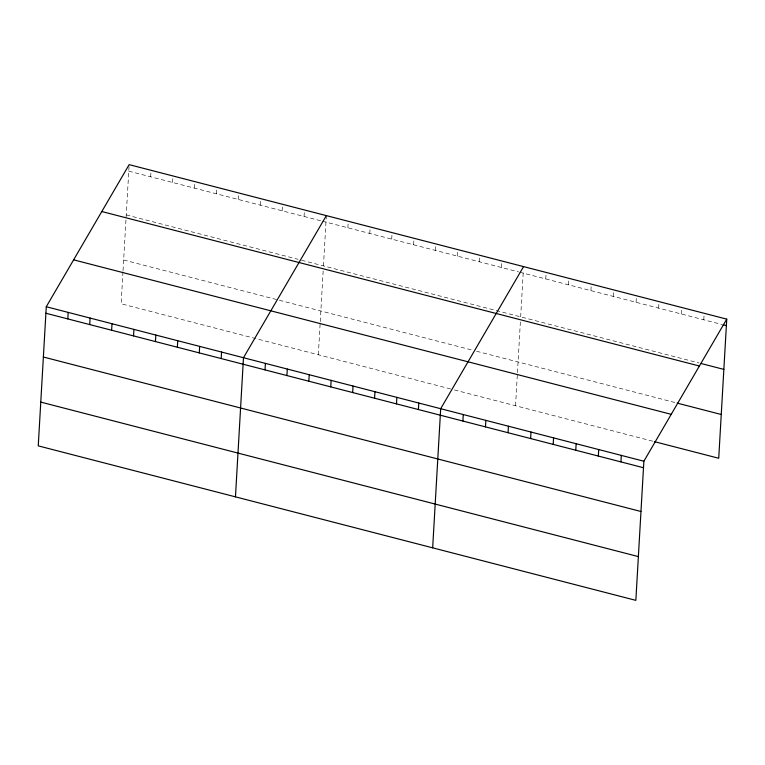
<?xml version="1.0" encoding="UTF-8"?>
<svg xmlns="http://www.w3.org/2000/svg" width="765" height="765" viewBox="0 0 765 765"><rect width="100%" height="100%" fill="white"/><g stroke="black" fill="none" stroke-linecap="round" stroke-linejoin="round"><path stroke-width="0.57" stroke-dasharray="3.83 2.87" d="M122.964 271.833L121.128 303.772L453.263 389.643M123.031 270.657L129.084 165.718M150.686 176.811L151.059 170.299M172.594 182.472L172.976 175.969M194.511 188.142L194.884 181.63M216.418 193.803L216.801 187.291M238.336 199.464L238.709 192.962M260.243 205.135L260.616 198.623M282.161 210.796L282.534 204.284M304.068 216.457L304.441 209.954M318.336 354.759L320.172 322.82M320.248 321.635L323.318 268.266M323.461 265.895L326.292 216.705M347.893 227.788L348.266 221.286M369.801 233.459L370.184 226.947M391.718 239.12L392.091 232.608M413.626 244.781L414.008 238.278M435.543 250.451L435.916 243.939M457.451 256.112L457.833 249.61M479.368 261.773L479.741 255.271M501.276 267.444L501.649 260.932M515.543 405.737L517.389 373.798M517.456 372.612L520.525 319.244M520.669 316.873L523.317 270.934M545.77 278.948L546.143 272.436M568.338 284.781L568.72 278.269M590.915 290.614L591.297 284.111M613.492 296.457L613.874 289.945M636.069 302.29L636.442 295.778M658.646 308.123L659.019 301.62M681.223 313.966L681.596 307.454M703.8 319.799L704.173 313.287M128.769 171.14L321.367 220.932M322.524 221.228L518.574 271.919M519.731 272.216L721.864 324.465M126.254 214.908L298.082 259.335M301.544 260.234L699.019 362.983M123.653 260.004L277.035 299.66M279.34 300.253L471.938 350.045M476.547 351.24L676.097 402.82M454.42 389.94L653.253 441.338"/><path stroke-width="1.15" d="M46.273 306.736L38.25 445.871L635.849 600.362L643.872 461.228L726.75 319.129L129.151 164.638L46.273 306.736L643.872 461.228M67.808 318.909L68.181 312.397M89.725 324.57L90.098 318.068M111.633 330.241L112.006 323.729M133.55 335.902L133.923 329.39M155.458 341.563L155.831 335.06M177.365 347.233L177.748 340.721M199.283 352.895L199.655 346.392M221.19 358.565L221.573 352.053M235.457 496.858L243.48 357.714L326.359 215.615M265.015 369.887L265.398 363.385M286.932 375.558L287.305 369.046M308.84 381.219L309.213 374.707M330.757 386.88L331.13 380.377M352.665 392.55L353.038 386.038M374.582 398.211L374.955 391.709M396.49 403.882L396.863 397.37M418.407 409.543L418.78 403.031M432.665 547.836L440.688 408.701L523.566 266.603M462.892 421.046L463.265 414.534M485.469 426.88L485.842 420.368M508.046 432.713L508.419 426.21M530.623 438.555L530.996 432.043M553.191 444.389L553.573 437.876M575.768 450.222L576.15 443.719M598.345 456.064L598.727 449.552M620.922 461.897L621.295 455.385M726.75 319.129L718.727 458.264L654.381 441.635M722.992 324.762L726.377 325.632M701.276 363.566L723.853 369.399M101.802 211.532L699.401 366.014M677.226 403.117L721.252 414.496M73.622 259.842L671.221 414.334M45.9 313.248L643.499 467.731M43.376 357.016L640.974 511.498M40.775 402.103L638.373 556.595"/></g></svg>
